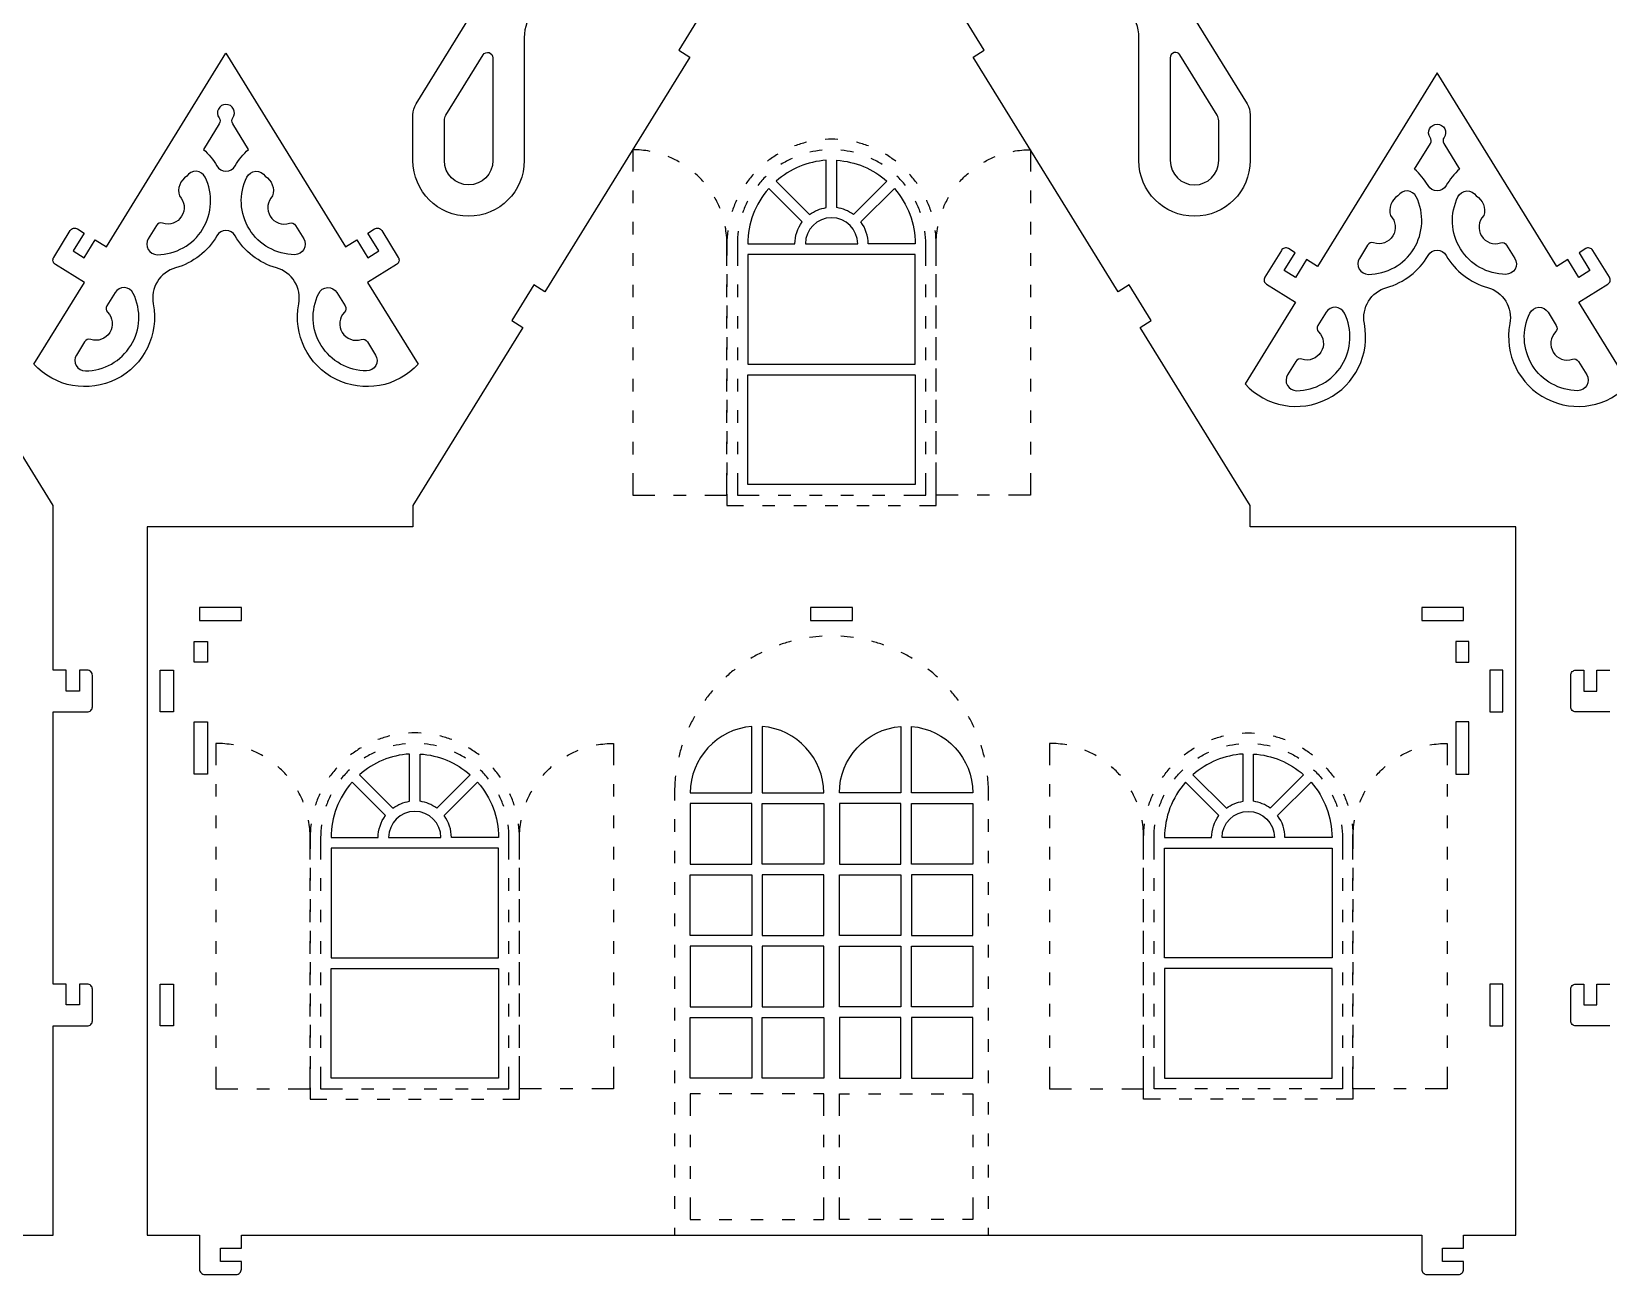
# Model space of a CAD drawing. Extents: x 3552 to 4690, y 1219 to 1952.
# Drawn here: x 3760 to 4121.6, y 1219 to 1504 of the extents above; entities that cross this region are included whole.
import ezdxf

# ---------------------------------------------------------------- set-up
doc = ezdxf.new("R2010")
doc.units = 0
doc.header["$MEASUREMENT"] = 0
doc.layers.add('LAYER1', color=18, linetype='CONTINUOUS')

msp = doc.modelspace()

# ---------------------------------------------------------------- linework, layer by layer
at = {"layer": 'LAYER1'}
for points in [[(3880.92, 1512.14, 0.364346), (3872.97, 1502.69), (3872.97, 1474.44, -1), (3847.45, 1474.44), (3847.45, 1484.95, -0.139213), (3848.17, 1487.47), (3872.68, 1527.15)], [(4014.23, 1527.15), (4038.74, 1487.47, -0.139213), (4039.45, 1484.95), (4039.45, 1474.44, -1), (4013.93, 1474.44), (4013.93, 1502.69, 0.364346), (4005.99, 1512.14, -0.419429)], [(3913.46, 1507.93), (3908.42, 1499.76), (3910.97, 1498.18), (3877.72, 1444.35), (3875.17, 1445.93), (3870.12, 1437.76), (3872.68, 1436.18), (3847.45, 1395.34), (3847.45, 1390.49), (3786.49, 1390.49), (3786.49, 1227.99), (3798.49, 1227.99), (3798.49, 1220.19, 0.414214), (3799.69, 1218.99), (3806.89, 1218.99, 0.414214), (3808.09, 1220.19), (3808.09, 1221.99), (3803.29, 1221.99), (3803.29, 1224.99), (3808.09, 1224.99), (3808.09, 1227.99), (4078.81, 1227.99), (4078.81, 1220.19, 0.414214), (4080.01, 1218.99), (4087.21, 1218.99, 0.414214), (4088.41, 1220.19), (4088.41, 1221.99), (4083.61, 1221.99), (4083.61, 1224.99), (4088.41, 1224.99), (4088.41, 1227.99), (4100.41, 1227.99), (4100.41, 1390.49), (4039.45, 1390.49), (4039.45, 1395.34), (4014.23, 1436.18), (4016.78, 1437.76), (4011.74, 1445.93), (4009.18, 1444.35), (3975.93, 1498.18), (3978.49, 1499.76), (3973.44, 1507.93)], [(3944.89, 1479.3, 0.030028), (3942.01, 1479.3)], [(3901.83, 1476.57, 0.046286), (3897.85, 1476.94), (3897.85, 1471.93)], [(3931.11, 1475.92, 0.030028), (3928.73, 1474.3)], [(3937.74, 1478.65, 0.030028), (3934.99, 1477.8)], [(3941.29, 1476.84, 0.033367), (3938.45, 1476.36)], [(3948.45, 1476.36, 0.033367), (3945.61, 1476.84)], [(3951.91, 1477.8, 0.030028), (3949.16, 1478.65)], [(3958.17, 1474.3, 0.030028), (3955.8, 1475.92)], [(3985.08, 1476.57, -0.046286), (3989.05, 1476.94), (3989.05, 1471.93)], [(3908.56, 1474.1, 0.033367), (3905.97, 1475.36)], [(3934.38, 1474.94, 0.033367), (3931.85, 1473.56)], [(3955.05, 1473.56, 0.033367), (3952.53, 1474.94)], [(3978.35, 1474.1, -0.033367), (3980.94, 1475.36)], [(3914.11, 1469.56, 0.033367), (3912.07, 1471.6)], [(3925.57, 1471.35, 0.030028), (3923.78, 1469.1)], [(3928.46, 1470.89, 0.033367), (3926.52, 1468.76)], [(3960.38, 1468.76, 0.033367), (3958.44, 1470.89)], [(3963.12, 1469.1, 0.030028), (3961.33, 1471.35)], [(3972.79, 1469.56, -0.033367), (3974.83, 1471.6)], [(3917.87, 1463.46, 0.033367), (3916.61, 1466.05)], [(3921.64, 1465.35, 0.030028), (3920.6, 1462.66)], [(3924.19, 1465.13, 0.033367), (3923.06, 1462.48)], [(3963.84, 1462.48, 0.033367), (3962.71, 1465.13)], [(3966.31, 1462.66, 0.030028), (3965.27, 1465.35)], [(3969.03, 1463.46, -0.033367), (3970.29, 1466.05)], [(3919.45, 1450.32), (3919.45, 1455.34, 0.046286), (3919.08, 1459.32)], [(3919.65, 1458.45, 0.03248), (3919.45, 1455.34)], [(3922.05, 1458.28, 0.03415), (3921.85, 1455.34)], [(3965.05, 1450.32), (3965.05, 1455.34, 0.03415), (3964.85, 1458.28)], [(3967.45, 1452.72), (3967.45, 1455.34, 0.03248), (3967.25, 1458.45)], [(3967.45, 1450.32), (3967.45, 1455.34, -0.046286), (3967.82, 1459.32)], [(3752.93, 1227.99), (3764.93, 1227.99), (3764.93, 1275.99), (3772.73, 1275.99, 0.414214), (3773.93, 1277.19), (3773.93, 1284.39, 0.414214), (3772.73, 1285.59), (3770.93, 1285.59), (3770.93, 1280.79), (3767.93, 1280.79), (3767.93, 1285.59), (3764.93, 1285.59), (3764.93, 1347.99), (3772.73, 1347.99, 0.414214), (3773.93, 1349.19), (3773.93, 1356.39, 0.414214), (3772.73, 1357.59), (3770.93, 1357.59), (3770.93, 1352.79), (3767.93, 1352.79), (3767.93, 1357.59), (3764.93, 1357.59), (3764.93, 1395.34), (3739.7, 1436.18)], [(3934.19, 1364.2, 0.020015), (3931.44, 1363.35)], [(3941.29, 1365.35, 0.020015), (3938.43, 1365.06)], [(3948.48, 1365.06, 0.020015), (3945.61, 1365.35)], [(3955.46, 1363.35, 0.020015), (3952.71, 1364.2)], [(3927.46, 1361.67, 0.020015), (3924.93, 1360.28)], [(3961.97, 1360.28, 0.020015), (3959.44, 1361.67)], [(3921.37, 1357.84, 0.020015), (3919.17, 1355.99)], [(3967.74, 1355.99, 0.020015), (3965.54, 1357.84)], [(4121.98, 1347.99), (4114.18, 1347.99, -0.414214), (4112.98, 1349.19), (4112.98, 1356.39, -0.414214), (4114.18, 1357.59), (4115.98, 1357.59), (4115.98, 1352.79), (4118.98, 1352.79), (4118.98, 1357.59), (4121.98, 1357.59)], [(3916.16, 1352.89, 0.020015), (3914.37, 1350.63)], [(3972.54, 1350.63, 0.020015), (3970.75, 1352.89)], [(3912.04, 1346.99, 0.020015), (3910.73, 1344.42)], [(3976.17, 1344.42, 0.020015), (3974.87, 1346.99)], [(3842.16, 1342.5, 0.030028), (3839.41, 1341.65)], [(3849.31, 1343.15, 0.030028), (3846.43, 1343.15)], [(3856.33, 1341.65, 0.030028), (3853.58, 1342.5)], [(4030.57, 1341.65, -0.030028), (4033.32, 1342.5)], [(4037.59, 1343.15, -0.030028), (4040.47, 1343.15)], [(4044.74, 1342.5, -0.030028), (4047.49, 1341.65)], [(3806.25, 1340.42, 0.046286), (3802.27, 1340.79), (3802.27, 1335.77)], [(3812.98, 1337.95, 0.033367), (3810.39, 1339.21)], [(3835.53, 1339.77, 0.030028), (3833.15, 1338.14)], [(3838.8, 1338.79, 0.033367), (3836.27, 1337.41)], [(3845.71, 1340.68, 0.033367), (3842.87, 1340.2)], [(3852.87, 1340.2, 0.033367), (3850.03, 1340.68)], [(3859.47, 1337.41, 0.033367), (3856.95, 1338.79)], [(3862.6, 1338.14, 0.030028), (3860.22, 1339.77)], [(3882.77, 1337.95, -0.033367), (3885.36, 1339.21)], [(3889.5, 1340.42, -0.046286), (3893.47, 1340.79), (3893.47, 1335.77)], [(3909.17, 1340.4, 0.020015), (3908.4, 1337.62)], [(3978.5, 1337.62, 0.020015), (3977.74, 1340.4)], [(3997.41, 1340.42, 0.046286), (3993.43, 1340.79), (3993.43, 1335.77)], [(4004.14, 1337.95, 0.033367), (4001.55, 1339.21)], [(4024.31, 1338.14, -0.030028), (4026.69, 1339.77)], [(4027.43, 1337.41, -0.033367), (4029.96, 1338.79)], [(4034.03, 1340.2, -0.033367), (4036.87, 1340.68)], [(4041.19, 1340.68, -0.033367), (4044.03, 1340.2)], [(4048.11, 1338.79, -0.033367), (4050.63, 1337.41)], [(4051.38, 1339.77, -0.030028), (4053.75, 1338.14)], [(4073.93, 1337.95, -0.033367), (4076.52, 1339.21)], [(4080.66, 1340.42, -0.046286), (4084.63, 1340.79), (4084.63, 1335.77)], [(3818.53, 1333.41, 0.033367), (3816.49, 1335.45)], [(3829.99, 1335.2, 0.030028), (3828.2, 1332.94)], [(3832.88, 1334.74, 0.033367), (3830.94, 1332.61)], [(3864.8, 1332.61, 0.033367), (3862.86, 1334.74)], [(3867.54, 1332.94, 0.030028), (3865.75, 1335.2)], [(3877.21, 1333.41, -0.033367), (3879.25, 1335.45)], [(4009.69, 1333.41, 0.033367), (4007.65, 1335.45)], [(4019.36, 1332.94, -0.030028), (4021.15, 1335.2)], [(4022.1, 1332.61, -0.033367), (4024.04, 1334.74)], [(4054.02, 1334.74, -0.033367), (4055.96, 1332.61)], [(4056.91, 1335.2, -0.030028), (4058.7, 1332.94)], [(4068.37, 1333.41, -0.033367), (4070.41, 1335.45)], [(3907.67, 1333.36, 0.027472), (3907.45, 1329.41), (3907.45, 1327.69)], [(3979.45, 1327.69), (3979.45, 1329.41, 0.027472), (3979.23, 1333.36)], [(3822.29, 1327.3, 0.033367), (3821.03, 1329.89)], [(3826.06, 1329.2, 0.030028), (3825.02, 1326.51)], [(3828.62, 1328.97, 0.033367), (3827.48, 1326.32)], [(3868.26, 1326.32, 0.033367), (3867.13, 1328.97)], [(3870.73, 1326.51, 0.030028), (3869.69, 1329.2)], [(3873.45, 1327.3, -0.033367), (3874.71, 1329.89)], [(4013.45, 1327.3, 0.033367), (4012.19, 1329.89)], [(4016.18, 1326.51, -0.030028), (4017.22, 1329.2)], [(4018.64, 1326.32, -0.033367), (4019.77, 1328.97)], [(4058.29, 1328.97, -0.033367), (4059.42, 1326.32)], [(4060.85, 1329.2, -0.030028), (4061.89, 1326.51)], [(4064.61, 1327.3, -0.033367), (4065.87, 1329.89)], [(3823.87, 1314.16), (3823.87, 1319.19, 0.046286), (3823.5, 1323.16)], [(3824.07, 1322.3, 0.03248), (3823.87, 1319.19)], [(3826.47, 1322.13, 0.03415), (3826.27, 1319.19)], [(3869.47, 1314.16), (3869.47, 1319.19, 0.03415), (3869.27, 1322.13)], [(3871.87, 1316.57), (3871.87, 1319.19, 0.03248), (3871.67, 1322.3)], [(3871.87, 1314.16), (3871.87, 1319.19, -0.046286), (3872.24, 1323.16)], [(4015.03, 1314.16), (4015.03, 1319.19, 0.046286), (4014.66, 1323.16)], [(4015.03, 1316.57), (4015.03, 1319.19, -0.03248), (4015.23, 1322.3)], [(4017.43, 1314.16), (4017.43, 1319.19, -0.03415), (4017.63, 1322.13)], [(4060.43, 1322.13, -0.03415), (4060.63, 1319.19)], [(4062.83, 1322.3, -0.03248), (4063.03, 1319.19)], [(4063.03, 1314.16), (4063.03, 1319.19, -0.046286), (4063.4, 1323.16)], [(4121.98, 1275.99), (4114.18, 1275.99, -0.414214), (4112.98, 1277.19), (4112.98, 1284.39, -0.414214), (4114.18, 1285.59), (4115.98, 1285.59), (4115.98, 1280.79), (4118.98, 1280.79), (4118.98, 1285.59), (4121.98, 1285.59)]]:
    msp.add_lwpolyline(points, format="xyb", dxfattribs=at)
for points in [[(3802.49, 1457.2, -0.195222), (3793.01, 1449.86, 0.390324), (3787.88, 1441.56, -0.755832), (3760.5, 1427.75), (3772.08, 1446.5), (3765.45, 1450.6, -0.414214), (3765.06, 1452.25), (3768.84, 1458.38, -0.414214), (3770.49, 1458.77), (3772.02, 1457.82), (3769.5, 1453.74), (3772.05, 1452.16), (3774.58, 1456.24), (3777.13, 1454.67), (3804.56, 1499.09), (3832, 1454.67), (3834.55, 1456.24), (3837.08, 1452.16), (3839.63, 1453.74), (3837.11, 1457.82), (3838.64, 1458.77, -0.414214), (3840.29, 1458.38), (3844.07, 1452.25, -0.414214), (3843.68, 1450.6), (3837.05, 1446.5), (3848.63, 1427.75, -0.755832), (3821.25, 1441.56, 0.390324), (3816.12, 1449.86, -0.195222), (3806.64, 1457.2, 0.575498)], [(3854.65, 1474.44), (3854.65, 1483.59, -0.139213), (3855.01, 1484.85), (3863.55, 1498.68, -0.755599), (3865.77, 1498.05), (3865.77, 1474.44, -1)], [(4032.25, 1474.44), (4032.25, 1483.59, 0.139213), (4031.89, 1484.85), (4023.35, 1498.68, 0.755599), (4021.13, 1498.05), (4021.13, 1474.44, 1)], [(4084.41, 1452.69, 0.195222), (4093.9, 1445.35, -0.390324), (4099.02, 1437.05, 0.755832), (4126.4, 1423.23), (4114.82, 1441.98), (4121.46, 1446.08, 0.414214), (4121.85, 1447.73), (4118.06, 1453.86, 0.414214), (4116.41, 1454.25), (4114.88, 1453.31), (4117.4, 1449.22), (4114.85, 1447.64), (4112.33, 1451.73), (4109.78, 1450.15), (4082.34, 1494.57), (4054.9, 1450.15), (4052.35, 1451.73), (4049.83, 1447.64), (4047.28, 1449.22), (4049.8, 1453.31), (4048.27, 1454.25, 0.414214), (4046.61, 1453.86), (4042.83, 1447.73, 0.414214), (4043.22, 1446.08), (4049.86, 1441.98), (4038.28, 1423.23, 0.755832), (4065.66, 1437.05, -0.390324), (4070.78, 1445.35, 0.195222), (4080.26, 1452.69, -0.575498)], [(3802.49, 1473.22, 0.575498), (3806.64, 1473.22, -0.077363), (3809.73, 1477.03), (3806.1, 1482.91, -0.303894), (3806.14, 1484.24, 0.612281), (3804.56, 1487.34, 0.612281), (3802.98, 1484.24, -0.303894), (3803.03, 1482.91), (3799.4, 1477.03, -0.077363)], [(4084.41, 1468.71, -0.575498), (4080.26, 1468.71, 0.077363), (4077.18, 1472.52), (4080.81, 1478.39, 0.303894), (4080.76, 1479.73, -0.612281), (4082.34, 1482.82, -0.612281), (4083.92, 1479.73, 0.303894), (4083.87, 1478.39), (4087.5, 1472.52, 0.077363)], [(3930.75, 1469.74), (3938.42, 1462.07, -0.125326), (3942.25, 1463.66), (3942.25, 1474.51, 0.166595)], [(3944.65, 1474.51, -0.166595), (3956.15, 1469.74), (3948.48, 1462.07, 0.125326), (3944.65, 1463.66)], [(3786.74, 1456.53, 0.589932), (3788.8, 1452.87, 0.55259), (3799.78, 1470.65, 0.589932), (3795.59, 1470.85, 0.344768), (3793.88, 1466.35, -0.782555), (3790.01, 1460.08, 0.344768), (3788.62, 1459.57)], [(3822.39, 1456.53, -0.589932), (3820.33, 1452.87, -0.55259), (3809.34, 1470.65, -0.589932), (3813.54, 1470.85, -0.344768), (3815.25, 1466.35, 0.782555), (3819.12, 1460.08, -0.344768), (3820.51, 1459.57)], [(3929.05, 1468.04, 0.182708), (3924.25, 1455.34), (3935.05, 1455.34, -0.161906), (3936.72, 1460.37)], [(3957.85, 1468.04, -0.182708), (3962.65, 1455.34), (3951.85, 1455.34, 0.161906), (3950.18, 1460.37)], [(4064.52, 1452.02, 0.589932), (4066.58, 1448.36, 0.55259), (4077.56, 1466.14, 0.589932), (4073.36, 1466.34, 0.344768), (4071.65, 1461.83, -0.782555), (4067.78, 1455.57, 0.344768), (4066.39, 1455.06)], [(4100.16, 1452.02, -0.589932), (4098.1, 1448.36, -0.55259), (4087.12, 1466.14, -0.589932), (4091.32, 1466.34, -0.344768), (4093.03, 1461.83, 0.782555), (4096.9, 1455.57, -0.344768), (4098.28, 1455.06)], [(3949.45, 1455.34, 1), (3937.45, 1455.34)], [(3772.14, 1432.9), (3770.27, 1429.86, 0.589932), (3772.33, 1426.2, 0.55259), (3783.31, 1443.98, 0.589932), (3779.11, 1444.18), (3777.24, 1441.14, 0.344768), (3777.4, 1439.67, -0.782555), (3773.53, 1433.41, 0.344768)], [(3836.99, 1432.9), (3838.86, 1429.86, -0.589932), (3836.8, 1426.2, -0.55259), (3825.82, 1443.98, -0.589932), (3830.02, 1444.18), (3831.89, 1441.14, -0.344768), (3831.73, 1439.67, 0.782555), (3835.6, 1433.41, -0.344768)], [(4049.92, 1428.38), (4048.04, 1425.34, 0.589932), (4050.1, 1421.68, 0.55259), (4061.08, 1439.46, 0.589932), (4056.89, 1439.66), (4055.01, 1436.63, 0.344768), (4055.17, 1435.16, -0.782555), (4051.31, 1428.89, 0.344768)], [(4114.76, 1428.38), (4116.64, 1425.34, -0.589932), (4114.58, 1421.68, -0.55259), (4103.59, 1439.46, -0.589932), (4107.79, 1439.66), (4109.67, 1436.63, -0.344768), (4109.5, 1435.16, 0.782555), (4113.37, 1428.89, -0.344768)], [(3925.15, 1329.41), (3925.15, 1344.67, 0.3914), (3911.05, 1329.41)], [(3927.55, 1329.41), (3941.65, 1329.41, 0.3914), (3927.55, 1344.67)], [(3959.35, 1329.41), (3945.25, 1329.41, -0.3914), (3959.35, 1344.67)], [(3961.75, 1329.41), (3961.75, 1344.67, -0.3914), (3975.85, 1329.41)], [(3835.17, 1333.59), (3842.84, 1325.92, -0.125326), (3846.67, 1327.5), (3846.67, 1338.35, 0.166595)], [(3849.07, 1338.35, -0.166595), (3860.57, 1333.59), (3852.9, 1325.92, 0.125326), (3849.07, 1327.5)], [(4037.83, 1338.35, 0.166595), (4026.33, 1333.59), (4034, 1325.92, -0.125326), (4037.83, 1327.5)], [(4051.73, 1333.59), (4044.06, 1325.92, 0.125326), (4040.23, 1327.5), (4040.23, 1338.35, -0.166595)], [(3833.47, 1331.89, 0.182708), (3828.67, 1319.19), (3839.47, 1319.19, -0.161906), (3841.14, 1324.22)], [(3862.27, 1331.89, -0.182708), (3867.07, 1319.19), (3856.27, 1319.19, 0.161906), (3854.6, 1324.22)], [(4024.63, 1331.89, 0.182708), (4019.83, 1319.19), (4030.63, 1319.19, -0.161906), (4032.3, 1324.22)], [(4053.43, 1331.89, -0.182708), (4058.23, 1319.19), (4047.43, 1319.19, 0.161906), (4045.76, 1324.22)], [(3853.87, 1319.19, 1), (3841.87, 1319.19)], [(4033.03, 1319.19, -1), (4045.03, 1319.19)]]:
    msp.add_lwpolyline(points, format="xyb", close=True, dxfattribs=at)
for points in [[(3897.85, 1467.6), (3897.85, 1464.72)], [(3989.05, 1467.6), (3989.05, 1464.72)], [(3897.85, 1460.4), (3897.85, 1457.52)], [(3989.05, 1460.4), (3989.05, 1457.52)], [(3919.45, 1455.34), (3919.45, 1452.72)], [(3921.85, 1455.34), (3921.85, 1450.32)], [(3897.85, 1453.19), (3897.85, 1450.31)], [(3989.05, 1453.19), (3989.05, 1450.31)], [(3919.45, 1448.4), (3919.45, 1445.52)], [(3967.45, 1445.52), (3967.45, 1448.4)], [(3897.85, 1445.99), (3897.85, 1443.11)], [(3919.45, 1443.11), (3919.45, 1446)], [(3921.85, 1446), (3921.85, 1443.11)], [(3965.05, 1443.11), (3965.05, 1446)], [(3967.45, 1443.11), (3967.45, 1446)], [(3989.05, 1445.99), (3989.05, 1443.11)], [(3919.45, 1441.19), (3919.45, 1438.31)], [(3967.45, 1438.31), (3967.45, 1441.19)], [(3897.85, 1438.78), (3897.85, 1435.9)], [(3919.45, 1435.91), (3919.45, 1438.79)], [(3921.85, 1438.79), (3921.85, 1435.91)], [(3965.05, 1435.91), (3965.05, 1438.79)], [(3967.45, 1435.91), (3967.45, 1438.79)], [(3989.05, 1438.78), (3989.05, 1435.9)], [(3919.45, 1433.99), (3919.45, 1431.11)], [(3967.45, 1431.11), (3967.45, 1433.99)], [(3897.85, 1431.58), (3897.85, 1428.7)], [(3919.45, 1428.7), (3919.45, 1431.59)], [(3921.85, 1431.59), (3921.85, 1428.7)], [(3965.05, 1428.7), (3965.05, 1431.59)], [(3967.45, 1428.7), (3967.45, 1431.59)], [(3989.05, 1431.58), (3989.05, 1428.7)], [(3919.45, 1426.78), (3919.45, 1423.9)], [(3967.45, 1423.9), (3967.45, 1426.78)], [(3897.85, 1424.37), (3897.85, 1421.49)], [(3919.45, 1421.5), (3919.45, 1424.38)], [(3921.85, 1424.38), (3921.85, 1421.5)], [(3965.05, 1421.5), (3965.05, 1424.38)], [(3967.45, 1421.5), (3967.45, 1424.38)], [(3989.05, 1424.37), (3989.05, 1421.49)], [(3919.45, 1419.58), (3919.45, 1416.7)], [(3967.45, 1416.7), (3967.45, 1419.58)], [(3897.85, 1417.17), (3897.85, 1414.29)], [(3919.45, 1414.3), (3919.45, 1417.18)], [(3921.85, 1417.18), (3921.85, 1414.3)], [(3965.05, 1414.3), (3965.05, 1417.18)], [(3967.45, 1414.3), (3967.45, 1417.18)], [(3989.05, 1417.17), (3989.05, 1414.29)], [(3919.45, 1412.37), (3919.45, 1409.49)], [(3967.45, 1409.49), (3967.45, 1412.37)], [(3897.85, 1409.97), (3897.85, 1407.08)], [(3919.45, 1407.09), (3919.45, 1409.97)], [(3921.85, 1409.97), (3921.85, 1407.09)], [(3965.05, 1407.09), (3965.05, 1409.97)], [(3967.45, 1407.09), (3967.45, 1409.97)], [(3989.05, 1409.97), (3989.05, 1407.08)], [(3919.45, 1405.17), (3919.45, 1402.29)], [(3967.45, 1402.29), (3967.45, 1405.17)], [(3897.85, 1402.76), (3897.85, 1397.74)], [(3914.42, 1397.74), (3919.45, 1397.74), (3919.45, 1402.77)], [(3921.85, 1402.77), (3921.85, 1397.74), (3926.88, 1397.74)], [(3960.02, 1397.74), (3965.05, 1397.74), (3965.05, 1402.77)], [(3972.49, 1397.74), (3967.45, 1397.74), (3967.45, 1402.77)], [(3989.05, 1402.76), (3989.05, 1397.74)], [(3897.85, 1397.74), (3902.89, 1397.74)], [(3907.21, 1397.74), (3910.09, 1397.74)], [(3919.45, 1397.97), (3919.45, 1395.34), (3923.28, 1395.34)], [(3931.2, 1397.74), (3934.09, 1397.74)], [(3938.41, 1397.74), (3941.29, 1397.74)], [(3945.61, 1397.74), (3948.5, 1397.74)], [(3952.82, 1397.74), (3955.7, 1397.74)], [(3963.62, 1395.34), (3967.45, 1395.34), (3967.45, 1397.97)], [(3979.69, 1397.74), (3976.81, 1397.74)], [(3989.05, 1397.74), (3984.02, 1397.74)], [(3927.6, 1395.34), (3930.48, 1395.34)], [(3934.81, 1395.34), (3937.69, 1395.34)], [(3942.01, 1395.34), (3944.89, 1395.34)], [(3949.22, 1395.34), (3952.1, 1395.34)], [(3956.42, 1395.34), (3959.3, 1395.34)], [(3802.27, 1331.45), (3802.27, 1328.57)], [(3893.47, 1331.45), (3893.47, 1328.57)], [(3993.43, 1331.45), (3993.43, 1328.57)], [(4084.63, 1331.45), (4084.63, 1328.57)], [(3802.27, 1324.24), (3802.27, 1321.36)], [(3893.47, 1324.24), (3893.47, 1321.36)], [(3993.43, 1324.24), (3993.43, 1321.36)], [(4084.63, 1324.24), (4084.63, 1321.36)], [(3907.45, 1323.37), (3907.45, 1320.49)], [(3979.45, 1320.49), (3979.45, 1323.37)], [(3802.27, 1317.04), (3802.27, 1314.16)], [(3823.87, 1319.19), (3823.87, 1316.57)], [(3826.27, 1319.19), (3826.27, 1314.16)], [(3893.47, 1317.04), (3893.47, 1314.16)], [(3993.43, 1317.04), (3993.43, 1314.16)], [(4060.63, 1319.19), (4060.63, 1314.16)], [(4063.03, 1319.19), (4063.03, 1316.57)], [(4084.63, 1317.04), (4084.63, 1314.16)], [(3907.45, 1316.17), (3907.45, 1313.28)], [(3979.45, 1313.28), (3979.45, 1316.17)], [(3802.27, 1309.83), (3802.27, 1306.95)], [(3823.87, 1312.24), (3823.87, 1309.36)], [(3823.87, 1306.96), (3823.87, 1309.84)], [(3826.27, 1309.84), (3826.27, 1306.96)], [(3869.47, 1306.96), (3869.47, 1309.84)], [(3871.87, 1309.36), (3871.87, 1312.24)], [(3871.87, 1306.96), (3871.87, 1309.84)], [(3893.47, 1309.83), (3893.47, 1306.95)], [(3993.43, 1309.83), (3993.43, 1306.95)], [(4015.03, 1309.36), (4015.03, 1312.24)], [(4015.03, 1306.96), (4015.03, 1309.84)], [(4017.43, 1306.96), (4017.43, 1309.84)], [(4060.63, 1309.84), (4060.63, 1306.96)], [(4063.03, 1312.24), (4063.03, 1309.36)], [(4063.03, 1306.96), (4063.03, 1309.84)], [(4084.63, 1309.83), (4084.63, 1306.95)], [(3907.45, 1308.96), (3907.45, 1306.08)], [(3979.45, 1306.08), (3979.45, 1308.96)], [(3802.27, 1302.63), (3802.27, 1299.75)], [(3823.87, 1305.04), (3823.87, 1302.16)], [(3823.87, 1299.75), (3823.87, 1302.64)], [(3826.27, 1302.64), (3826.27, 1299.75)], [(3869.47, 1299.75), (3869.47, 1302.64)], [(3871.87, 1302.16), (3871.87, 1305.04)], [(3871.87, 1299.75), (3871.87, 1302.64)], [(3893.47, 1302.63), (3893.47, 1299.75)], [(3993.43, 1302.63), (3993.43, 1299.75)], [(4015.03, 1302.16), (4015.03, 1305.04)], [(4015.03, 1299.75), (4015.03, 1302.64)], [(4017.43, 1299.75), (4017.43, 1302.64)], [(4060.63, 1302.64), (4060.63, 1299.75)], [(4063.03, 1305.04), (4063.03, 1302.16)], [(4063.03, 1299.75), (4063.03, 1302.64)], [(4084.63, 1302.63), (4084.63, 1299.75)], [(3907.45, 1301.76), (3907.45, 1298.87)], [(3979.45, 1298.87), (3979.45, 1301.76)], [(3802.27, 1295.43), (3802.27, 1292.54)], [(3823.87, 1297.83), (3823.87, 1294.95)], [(3823.87, 1292.55), (3823.87, 1295.43)], [(3826.27, 1295.43), (3826.27, 1292.55)], [(3869.47, 1292.55), (3869.47, 1295.43)], [(3871.87, 1294.95), (3871.87, 1297.83)], [(3871.87, 1292.55), (3871.87, 1295.43)], [(3893.47, 1295.43), (3893.47, 1292.54)], [(3993.43, 1295.43), (3993.43, 1292.54)], [(4015.03, 1294.95), (4015.03, 1297.83)], [(4015.03, 1292.55), (4015.03, 1295.43)], [(4017.43, 1292.55), (4017.43, 1295.43)], [(4060.63, 1295.43), (4060.63, 1292.55)], [(4063.03, 1297.83), (4063.03, 1294.95)], [(4063.03, 1292.55), (4063.03, 1295.43)], [(4084.63, 1295.43), (4084.63, 1292.54)], [(3907.45, 1294.55), (3907.45, 1291.67)], [(3979.45, 1291.67), (3979.45, 1294.55)], [(3802.27, 1288.22), (3802.27, 1285.34)], [(3823.87, 1290.63), (3823.87, 1287.75)], [(3823.87, 1285.35), (3823.87, 1288.23)], [(3826.27, 1288.23), (3826.27, 1285.35)], [(3869.47, 1285.35), (3869.47, 1288.23)], [(3871.87, 1287.75), (3871.87, 1290.63)], [(3871.87, 1285.35), (3871.87, 1288.23)], [(3893.47, 1288.22), (3893.47, 1285.34)], [(3993.43, 1288.22), (3993.43, 1285.34)], [(4015.03, 1287.75), (4015.03, 1290.63)], [(4015.03, 1285.35), (4015.03, 1288.23)], [(4017.43, 1285.35), (4017.43, 1288.23)], [(4060.63, 1288.23), (4060.63, 1285.35)], [(4063.03, 1290.63), (4063.03, 1287.75)], [(4063.03, 1285.35), (4063.03, 1288.23)], [(4084.63, 1288.22), (4084.63, 1285.34)], [(3907.45, 1287.35), (3907.45, 1284.46)], [(3979.45, 1284.46), (3979.45, 1287.35)], [(3802.27, 1281.02), (3802.27, 1278.13)], [(3823.87, 1283.43), (3823.87, 1280.54)], [(3823.87, 1278.14), (3823.87, 1281.02)], [(3826.27, 1281.02), (3826.27, 1278.14)], [(3869.47, 1278.14), (3869.47, 1281.02)], [(3871.87, 1280.54), (3871.87, 1283.43)], [(3871.87, 1278.14), (3871.87, 1281.02)], [(3893.47, 1281.02), (3893.47, 1278.13)], [(3993.43, 1281.02), (3993.43, 1278.13)], [(4015.03, 1280.54), (4015.03, 1283.43)], [(4015.03, 1278.14), (4015.03, 1281.02)], [(4017.43, 1278.14), (4017.43, 1281.02)], [(4060.63, 1281.02), (4060.63, 1278.14)], [(4063.03, 1283.43), (4063.03, 1280.54)], [(4063.03, 1278.14), (4063.03, 1281.02)], [(4084.63, 1281.02), (4084.63, 1278.13)], [(3907.45, 1280.14), (3907.45, 1277.26)], [(3979.45, 1277.26), (3979.45, 1280.14)], [(3802.27, 1273.81), (3802.27, 1270.93)], [(3823.87, 1276.22), (3823.87, 1273.34)], [(3823.87, 1270.94), (3823.87, 1273.82)], [(3826.27, 1273.82), (3826.27, 1270.94)], [(3869.47, 1270.94), (3869.47, 1273.82)], [(3871.87, 1273.34), (3871.87, 1276.22)], [(3871.87, 1270.94), (3871.87, 1273.82)], [(3893.47, 1273.81), (3893.47, 1270.93)], [(3993.43, 1273.81), (3993.43, 1270.93)], [(4015.03, 1273.34), (4015.03, 1276.22)], [(4015.03, 1270.94), (4015.03, 1273.82)], [(4017.43, 1270.94), (4017.43, 1273.82)], [(4060.63, 1273.82), (4060.63, 1270.94)], [(4063.03, 1276.22), (4063.03, 1273.34)], [(4063.03, 1270.94), (4063.03, 1273.82)], [(4084.63, 1273.81), (4084.63, 1270.93)], [(3907.45, 1272.94), (3907.45, 1270.06)], [(3979.45, 1270.06), (3979.45, 1272.94)], [(3802.27, 1266.61), (3802.27, 1261.59)], [(3818.84, 1261.59), (3823.87, 1261.59), (3823.87, 1266.61)], [(3823.87, 1269.02), (3823.87, 1266.13)], [(3826.27, 1266.61), (3826.27, 1261.59), (3831.3, 1261.59)], [(3864.44, 1261.59), (3869.47, 1261.59), (3869.47, 1266.61)], [(3871.87, 1266.13), (3871.87, 1269.02)], [(3876.91, 1261.59), (3871.87, 1261.59), (3871.87, 1266.61)], [(3893.47, 1266.61), (3893.47, 1261.59)], [(3993.43, 1266.61), (3993.43, 1261.59)], [(4010, 1261.59), (4015.03, 1261.59), (4015.03, 1266.61)], [(4015.03, 1266.13), (4015.03, 1269.02)], [(4022.46, 1261.59), (4017.43, 1261.59), (4017.43, 1266.61)], [(4060.63, 1266.61), (4060.63, 1261.59), (4055.6, 1261.59)], [(4063.03, 1269.02), (4063.03, 1266.13)], [(4068.07, 1261.59), (4063.03, 1261.59), (4063.03, 1266.61)], [(4084.63, 1266.61), (4084.63, 1261.59)], [(3907.45, 1265.73), (3907.45, 1262.85)], [(3979.45, 1262.85), (3979.45, 1265.73)], [(3802.27, 1261.59), (3807.31, 1261.59)], [(3811.63, 1261.59), (3814.51, 1261.59)], [(3823.87, 1261.81), (3823.87, 1259.19), (3827.7, 1259.19)], [(3832.02, 1259.19), (3834.9, 1259.19)], [(3835.62, 1261.59), (3838.51, 1261.59)], [(3839.23, 1259.19), (3842.11, 1259.19)], [(3842.83, 1261.59), (3845.71, 1261.59)], [(3846.43, 1259.19), (3849.31, 1259.19)], [(3850.03, 1261.59), (3852.92, 1261.59)], [(3853.64, 1259.19), (3856.52, 1259.19)], [(3857.24, 1261.59), (3860.12, 1261.59)], [(3860.84, 1259.19), (3863.72, 1259.19)], [(3868.05, 1259.19), (3871.87, 1259.19), (3871.87, 1261.81)], [(3884.11, 1261.59), (3881.23, 1261.59)], [(3893.47, 1261.59), (3888.44, 1261.59)], [(3913.38, 1260.39), (3911.05, 1260.39), (3911.05, 1255.35)], [(3920.59, 1260.39), (3917.71, 1260.39)], [(3927.79, 1260.39), (3924.91, 1260.39)], [(3935, 1260.39), (3932.12, 1260.39)], [(3941.65, 1255.35), (3941.65, 1260.39), (3939.32, 1260.39)], [(3945.25, 1255.35), (3945.25, 1260.39), (3947.58, 1260.39)], [(3951.91, 1260.39), (3954.79, 1260.39)], [(3959.11, 1260.39), (3961.99, 1260.39)], [(3966.32, 1260.39), (3969.2, 1260.39)], [(3973.52, 1260.39), (3975.85, 1260.39), (3975.85, 1255.35)], [(3993.43, 1261.59), (3998.47, 1261.59)], [(4002.79, 1261.59), (4005.67, 1261.59)], [(4018.86, 1259.19), (4015.03, 1259.19), (4015.03, 1261.81)], [(4026.06, 1259.19), (4023.18, 1259.19)], [(4029.67, 1261.59), (4026.78, 1261.59)], [(4033.27, 1259.19), (4030.39, 1259.19)], [(4036.87, 1261.59), (4033.99, 1261.59)], [(4040.47, 1259.19), (4037.59, 1259.19)], [(4044.07, 1261.59), (4041.19, 1261.59)], [(4047.68, 1259.19), (4044.8, 1259.19)], [(4051.28, 1261.59), (4048.4, 1261.59)], [(4054.88, 1259.19), (4052, 1259.19)], [(4063.03, 1261.81), (4063.03, 1259.19), (4059.2, 1259.19)], [(4075.27, 1261.59), (4072.39, 1261.59)], [(4084.63, 1261.59), (4079.6, 1261.59)], [(3907.45, 1258.53), (3907.45, 1255.65)], [(3979.45, 1255.65), (3979.45, 1258.53)], [(3907.45, 1251.32), (3907.45, 1248.44)], [(3911.05, 1251.03), (3911.05, 1248.15)], [(3941.65, 1248.15), (3941.65, 1251.03)], [(3945.25, 1248.15), (3945.25, 1251.03)], [(3975.85, 1251.03), (3975.85, 1248.15)], [(3979.45, 1248.44), (3979.45, 1251.32)], [(3907.45, 1244.12), (3907.45, 1241.24)], [(3911.05, 1243.83), (3911.05, 1240.95)], [(3941.65, 1240.95), (3941.65, 1243.83)], [(3945.25, 1240.95), (3945.25, 1243.83)], [(3975.85, 1243.83), (3975.85, 1240.95)], [(3979.45, 1241.24), (3979.45, 1244.12)], [(3907.45, 1236.91), (3907.45, 1234.03)], [(3979.45, 1234.03), (3979.45, 1236.91)], [(3911.05, 1236.62), (3911.05, 1231.59)], [(3939.32, 1231.59), (3941.65, 1231.59), (3941.65, 1236.62)], [(3947.58, 1231.59), (3945.25, 1231.59), (3945.25, 1236.62)], [(3975.85, 1236.62), (3975.85, 1231.59)], [(3907.45, 1229.71), (3907.45, 1227.99), (3912.47, 1227.99)], [(3911.05, 1231.59), (3913.38, 1231.59)], [(3917.71, 1231.59), (3920.59, 1231.59)], [(3924.91, 1231.59), (3927.79, 1231.59)], [(3932.12, 1231.59), (3935, 1231.59)], [(3954.79, 1231.59), (3951.91, 1231.59)], [(3961.99, 1231.59), (3959.11, 1231.59)], [(3969.2, 1231.59), (3966.32, 1231.59)], [(3975.85, 1231.59), (3973.52, 1231.59)], [(3979.45, 1227.99), (3979.45, 1229.71)], [(3916.79, 1227.99), (3919.68, 1227.99)], [(3924, 1227.99), (3926.88, 1227.99)], [(3931.2, 1227.99), (3934.09, 1227.99)], [(3938.41, 1227.99), (3941.29, 1227.99)], [(3945.61, 1227.99), (3948.5, 1227.99)], [(3952.82, 1227.99), (3955.7, 1227.99)], [(3960.02, 1227.99), (3962.9, 1227.99)], [(3967.23, 1227.99), (3970.11, 1227.99)], [(3974.43, 1227.99), (3979.45, 1227.99)]]:
    msp.add_lwpolyline(points, dxfattribs=at)
for points in [[(3962.65, 1452.94), (3924.25, 1452.94), (3924.25, 1427.74), (3962.65, 1427.74)], [(3962.65, 1425.34), (3962.65, 1400.14), (3924.25, 1400.14), (3924.25, 1425.34)], [(3798.49, 1371.99), (3798.49, 1368.99), (3808.09, 1368.99), (3808.09, 1371.99)], [(3938.65, 1371.99), (3938.65, 1368.99), (3948.25, 1368.99), (3948.25, 1371.99)], [(4078.81, 1371.99), (4078.81, 1368.99), (4088.41, 1368.99), (4088.41, 1371.99)], [(3797.29, 1364.19), (3800.29, 1364.19), (3800.29, 1359.39), (3797.29, 1359.39)], [(4089.61, 1364.19), (4086.61, 1364.19), (4086.61, 1359.39), (4089.61, 1359.39)], [(3789.49, 1357.59), (3792.49, 1357.59), (3792.49, 1347.99), (3789.49, 1347.99)], [(4097.41, 1357.59), (4094.41, 1357.59), (4094.41, 1347.99), (4097.41, 1347.99)], [(3797.29, 1345.7), (3800.29, 1345.7), (3800.29, 1333.7), (3797.29, 1333.7)], [(4089.61, 1345.7), (4086.61, 1345.7), (4086.61, 1333.7), (4089.61, 1333.7)], [(3911.05, 1327.01), (3911.05, 1313.06), (3925.15, 1313.06), (3925.15, 1327.01)], [(3941.65, 1327.01), (3941.65, 1313.06), (3927.55, 1313.06), (3927.55, 1327.01)], [(3945.25, 1327.01), (3945.25, 1313.06), (3959.35, 1313.06), (3959.35, 1327.01)], [(3975.85, 1327.01), (3975.85, 1313.06), (3961.75, 1313.06), (3961.75, 1327.01)], [(3867.07, 1316.79), (3828.67, 1316.79), (3828.67, 1291.59), (3867.07, 1291.59)], [(4019.83, 1316.79), (4058.23, 1316.79), (4058.23, 1291.59), (4019.83, 1291.59)], [(3925.15, 1296.7), (3911.05, 1296.7), (3911.05, 1310.66), (3925.15, 1310.66)], [(3927.55, 1310.66), (3927.55, 1296.7), (3941.65, 1296.7), (3941.65, 1310.66)], [(3959.35, 1310.66), (3959.35, 1296.7), (3945.25, 1296.7), (3945.25, 1310.66)], [(3961.75, 1296.7), (3975.85, 1296.7), (3975.85, 1310.66), (3961.75, 1310.66)], [(3925.15, 1294.3), (3911.05, 1294.3), (3911.05, 1280.34), (3925.15, 1280.34)], [(3941.65, 1280.34), (3941.65, 1294.3), (3927.55, 1294.3), (3927.55, 1280.34)], [(3945.25, 1280.34), (3945.25, 1294.3), (3959.35, 1294.3), (3959.35, 1280.34)], [(3961.75, 1294.3), (3975.85, 1294.3), (3975.85, 1280.34), (3961.75, 1280.34)], [(3867.07, 1289.19), (3867.07, 1263.99), (3828.67, 1263.99), (3828.67, 1289.19)], [(4019.83, 1289.19), (4019.83, 1263.99), (4058.23, 1263.99), (4058.23, 1289.19)], [(3789.49, 1285.59), (3792.49, 1285.59), (3792.49, 1275.99), (3789.49, 1275.99)], [(4097.41, 1285.59), (4094.41, 1285.59), (4094.41, 1275.99), (4097.41, 1275.99)], [(3925.15, 1263.99), (3911.05, 1263.99), (3911.05, 1277.94), (3925.15, 1277.94)], [(3927.55, 1277.94), (3941.65, 1277.94), (3941.65, 1263.99), (3927.55, 1263.99)], [(3959.35, 1277.94), (3945.25, 1277.94), (3945.25, 1263.99), (3959.35, 1263.99)], [(3961.75, 1263.99), (3975.85, 1263.99), (3975.85, 1277.94), (3961.75, 1277.94)]]:
    msp.add_lwpolyline(points, close=True, dxfattribs=at)

doc.saveas('drawing.dxf')
